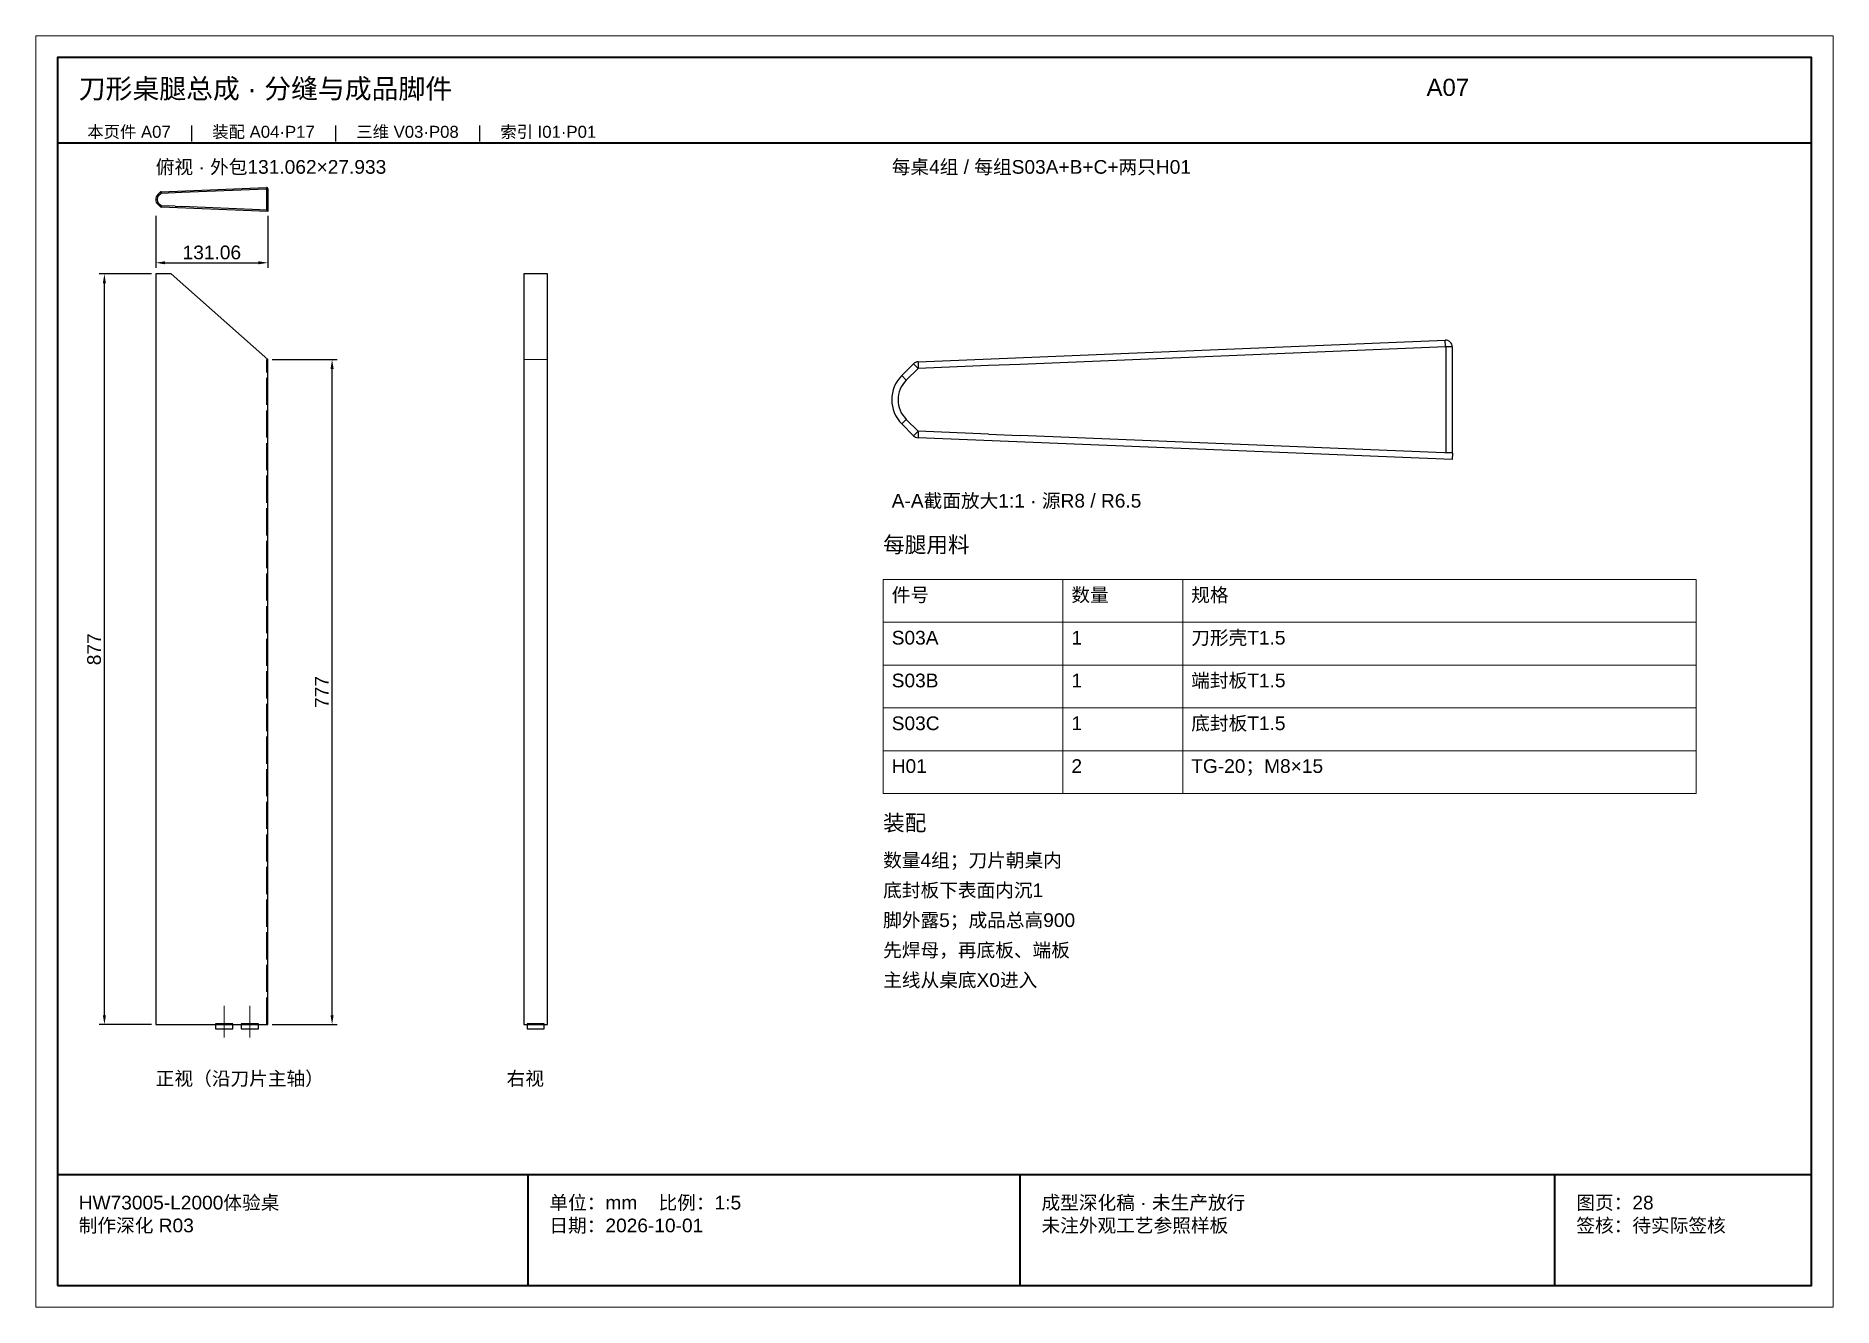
# Paper-space layout 'A07' of a CAD drawing. Header units: millimetres. Extents: x 0 to 420, y 0 to 297.
# The model-space entities are those that its viewports show. They can reach past a viewport. Long polylines and large blocks are cut down to what shows.
import ezdxf

# ---------------------------------------------------------------- set-up
doc = ezdxf.new("R2010")
doc.units = ezdxf.units.MM
doc.linetypes.add('CENTER', pattern=[5.08, 3.175, -0.635, 0.635, -0.635])
doc.linetypes.add('DASHED', pattern=[1.524, 1.27, -0.254])
for name, color, linetype, lineweight in [('CENTER', 8, 'CENTER', 13), ('DIM', 7, 'Continuous', 13), ('FRAME', 7, 'Continuous', 35), ('HIDDEN', 8, 'DASHED', 13), ('NOTE', 7, 'Continuous', 18), ('OUTLINE', 7, 'Continuous', 25)]:
    doc.layers.add(name, color=color, linetype=linetype, lineweight=lineweight)
doc.styles.add('CN', font='Arial Unicode.ttf')
doc.dimstyles.new('D5_A3', dxfattribs={"dimtxt": 16, "dimasz": 11, "dimexe": 6, "dimexo": 5, "dimgap": 4, "dimtad": 1, "dimdsep": 46, "dimtxsty": 'CN', "dimcen": 2.5, "dimclrd": 7, "dimclre": 7, "dimclrt": 7, "dimazin": 3, "dimtfac": 1, "dimtmove": 0, "dimatfit": 3})

msp = doc.modelspace()

# ---------------------------------------------------------------- linework, layer by layer
at = {"layer": 'CENTER'}
for p, q in [((144220, 315), (144220, 352)), ((144250, 315), (144250, 352))]:
    msp.add_line(p, q, dxfattribs=at)
at = {"layer": 'DIM'}
for points in [[(144990, 800), (145200, 800), (145200, 850), (144990, 850)], [(145200, 800), (145340, 800), (145340, 850), (145200, 850)], [(145340, 800), (145940, 800), (145940, 850), (145340, 850)], [(144990, 750), (145200, 750), (145200, 800), (144990, 800)], [(145200, 750), (145340, 750), (145340, 800), (145200, 800)], [(145340, 750), (145940, 750), (145940, 800), (145340, 800)], [(144990, 700), (145200, 700), (145200, 750), (144990, 750)], [(145200, 700), (145340, 700), (145340, 750), (145200, 750)], [(145340, 700), (145940, 700), (145940, 750), (145340, 750)], [(144990, 650), (145200, 650), (145200, 700), (144990, 700)], [(145200, 650), (145340, 650), (145340, 700), (145200, 700)], [(145340, 650), (145940, 650), (145940, 700), (145340, 700)], [(144990, 600), (145200, 600), (145200, 650), (144990, 650)], [(145200, 600), (145340, 600), (145340, 650), (145200, 650)], [(145340, 600), (145940, 600), (145940, 650), (145340, 650)]]:
    msp.add_lwpolyline(points, close=True, dxfattribs=at)
at = {"layer": 'FRAME'}
for p, q in [((144025, 1360), (146075, 1360)), ((144025, 155), (146075, 155)), ((144575, 25), (144575, 155)), ((145150, 25), (145150, 155)), ((145775, 25), (145775, 155))]:
    msp.add_line(p, q, dxfattribs=at)
msp.add_lwpolyline([(144025, 25), (146075, 25), (146075, 1460), (144025, 1460)], close=True, dxfattribs=at)
at = {"layer": 'HIDDEN'}
for p, q in [((144269.562, 330), (144269.562, 1107)), ((144570, 1107), (144597.933, 1107))]:
    msp.add_line(p, q, dxfattribs=at)
at = {"layer": 'OUTLINE'}
for p, q in [((144142.343, 1299.657), (144145.084, 1302.397)), ((144146.144, 1301.337), (144145.084, 1302.397)), ((144146.149, 1302.865), (144269.334, 1307.931)), ((144146.149, 1302.865), (144146.211, 1301.366)), ((144146.211, 1301.366), (144162.645, 1302.042)), ((144162.645, 1302.042), (144170.053, 1302.346)), ((144170.053, 1302.346), (144269.396, 1306.433)), ((144269.396, 1306.433), (144269.334, 1307.931)), ((144269.5, 1306.333), (144269.5, 1281.6)), ((144271, 1306.333), (144269.5, 1306.333)), ((144271, 1306.333), (144271, 1281.6)), ((144142.343, 1299.657), (144143.404, 1298.596)), ((144143.404, 1289.404), (144142.343, 1288.343)), ((144145.084, 1285.603), (144142.343, 1288.343)), ((144143.404, 1298.596), (144146.144, 1301.337)), ((144146.144, 1286.663), (144143.404, 1289.404)), ((144145.084, 1285.603), (144146.144, 1286.663)), ((144146.211, 1286.634), (144146.149, 1285.135)), ((144271, 1280), (144146.149, 1285.135)), ((144162.645, 1285.958), (144146.211, 1286.634)), ((144162.645, 1285.958), (144170.053, 1285.654)), ((144271.062, 1281.499), (144170.053, 1285.654)), ((144271, 1281.6), (144269.5, 1281.6)), ((144271.062, 1281.499), (144271, 1280)), ((145030.746, 1104.323), (145646.671, 1129.657)), ((145150.266, 1101.732), (145646.979, 1122.164)), ((145646.979, 1122.164), (145646.671, 1129.657)), ((145647.5, 1121.664), (145647.5, 998)), ((145655, 1121.664), (145647.5, 1121.664)), ((145655, 1121.664), (145655, 998)), ((145011.716, 1088.284), (145025.418, 1101.986)), ((145017.019, 1082.981), (145030.721, 1096.683)), ((145030.721, 1096.683), (145025.418, 1101.986)), ((145030.746, 1104.323), (145031.054, 1096.829)), ((145031.054, 1096.829), (145113.226, 1100.209)), ((145113.226, 1100.209), (145150.266, 1101.732)), ((145011.716, 1088.284), (145017.019, 1082.981)), ((145017.019, 1037.019), (145011.716, 1031.716)), ((145025.418, 1018.014), (145011.716, 1031.716)), ((145030.721, 1023.317), (145017.019, 1037.019)), ((145025.418, 1018.014), (145030.721, 1023.317)), ((145031.054, 1023.171), (145030.746, 1015.677)), ((145655, 990), (145030.746, 1015.677)), ((145113.226, 1019.791), (145031.054, 1023.171)), ((145113.226, 1019.791), (145150.266, 1018.268)), ((145655.308, 997.494), (145150.266, 1018.268)), ((145655, 998), (145647.5, 998)), ((145655.308, 997.494), (145655, 990))]:
    msp.add_line(p, q, dxfattribs=at)
for points in [[(144140, 330), (144271.062, 330), (144271.062, 1107), (144158, 1207), (144140, 1207)], [(144570, 330), (144597.933, 330), (144597.933, 1207), (144570, 1207)], [(144210, 325), (144230, 325), (144230, 331), (144210, 331)], [(144240, 325), (144260, 325), (144260, 331), (144240, 331)], [(144573.967, 325), (144593.967, 325), (144593.967, 331), (144573.967, 331)]]:
    msp.add_lwpolyline(points, close=True, dxfattribs=at)
for centre, radius, start, end in [((144146.215, 1301.266), 1.6, 92.355423, 135), ((144269.4, 1306.333), 1.6, 0, 92.355423), ((144269.4, 1306.333), 0.1, 0, 92.355423), ((144148, 1294), 8, 135, 225), ((144148, 1294), 6.5, 135, 225), ((144146.215, 1286.734), 1.6, 225, 267.644577), ((144146.215, 1301.266), 0.1, 92.355423, 135), ((144146.215, 1286.734), 0.1, 225, 267.644577), ((145647, 1121.664), 8, 0, 92.355423), ((145647, 1121.664), 0.5, 0, 92.355423), ((145031.074, 1096.329), 8, 92.355423, 135), ((145031.074, 1096.329), 0.5, 92.355423, 135), ((145040, 1060), 40, 135, 225), ((145040, 1060), 32.5, 135, 225), ((145031.074, 1023.671), 8, 225, 267.644577), ((145031.074, 1023.671), 0.5, 225, 267.644577)]:
    msp.add_arc(centre, radius, start, end, dxfattribs=at)

# ---------------------------------------------------------------- texts
at = {"layer": 'NOTE', "attachment_point": 1, "style": 'CN'}
for s, insert, char_height, width in [('刀形桌腿总成 · 分缝与成品脚件', (144050, 1435), 23, 1550), ('A07', (145625, 1435), 20, 450), ('本页件 A07    |    装配 A04·P17    |    三维 V03·P08    |    索引 I01·P01', (144060, 1380), 14, 1980), ('俯视 · 外包131.062×27.933', (144140, 1340), 16, 780), ('每桌4组 / 每组S03A+B+C+两只H01', (145000, 1340), 16, 1020), ('A-A截面放大1:1 · 源R8 / R6.5', (145000, 950), 16, 950), ('每腿用料', (144990, 900), 18.5, 950), ('件号', (145000, 840), 16, 190), ('数量', (145210, 840), 16, 120), ('规格', (145350, 840), 16, 580), ('S03A', (145000, 790), 16, 190), ('1', (145210, 790), 16, 120), ('刀形壳T1.5', (145350, 790), 16, 580), ('S03B', (145000, 740), 16, 190), ('1', (145210, 740), 16, 120), ('端封板T1.5', (145350, 740), 16, 580), ('S03C', (145000, 690), 16, 190), ('1', (145210, 690), 16, 120), ('底封板T1.5', (145350, 690), 16, 580), ('H01', (145000, 640), 16, 190), ('2', (145210, 640), 16, 120), ('TG-20；M8×15', (145350, 640), 16, 580), ('装配', (144990, 575), 18.5, 950), ('数量4组；刀片朝桌内', (144990, 530), 16, 950), ('底封板下表面内沉1', (144990, 495), 16, 950), ('脚外露5；成品总高900', (144990, 460), 16, 950), ('先焊母，再底板、端板', (144990, 425), 16, 950), ('主线从桌底X0进入', (144990, 390), 16, 950), ('正视（沿刀片主轴）', (144140, 275), 16, 600), ('右视', (144550, 275), 16, 300), ('HW73005-L2000体验桌\\P制作深化 R03', (144050, 130), 16, 500), ('单位：mm    比例：1:5\\P日期：2026-10-01', (144600, 130), 16, 525), ('成型深化稿 · 未生产放行\\P未注外观工艺参照样板', (145175, 130), 16, 575), ('图页：28\\P签核：待实际签核', (145800, 130), 16, 275)]:
    msp.add_mtext(s, dxfattribs=dict(at, insert=insert, char_height=char_height, width=width))

# ---------------------------------------------------------------- dimensions: what is measured, and where the dimension line sits
at = {"layer": 'DIM'}
msp.add_linear_dim(base=(144140, 1220), p1=(144140, 1280), p2=(144271.062, 1280), dimstyle='D5_A3', dxfattribs=at).render()
for base, p1, p2 in [((144080, 330), (144140, 330), (144140, 1207)), ((144346.062, 330), (144271.062, 330), (144271.062, 1107))]:
    msp.add_linear_dim(base=base, p1=p1, p2=p2, angle=90, dimstyle='D5_A3', dxfattribs=at).render()

psp = doc.layouts.new('A07')

# ---------------------------------------------------------------- viewports
at = {"layer": 'Defpoints'}
psp.add_viewport(center=(210, 148.5), size=(420, 297), view_center_point=(145050, 742.5), view_height=1485, dxfattribs=at)

doc.saveas('drawing.dxf')
